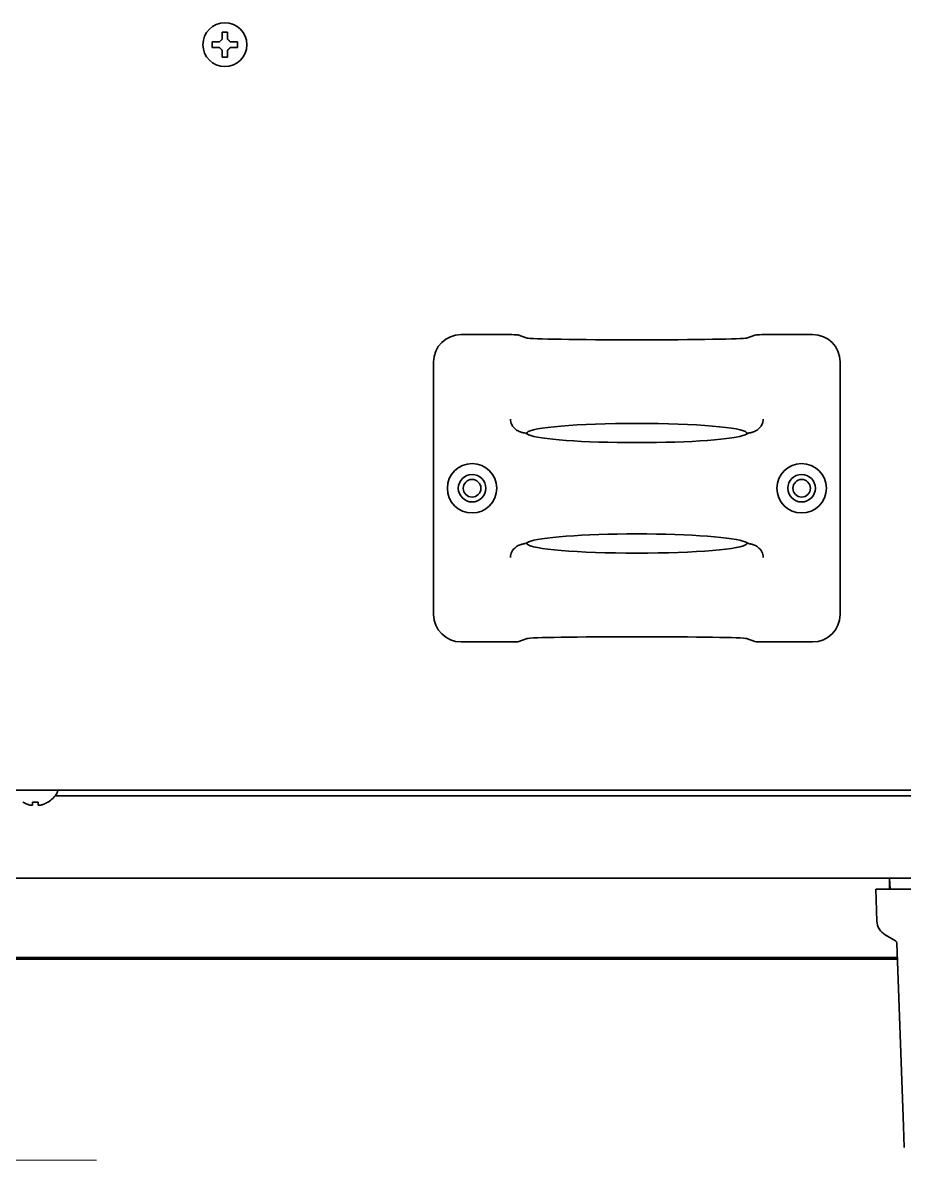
# Model space of a CAD drawing. Extents: x 5997 to 10491, y -672 to 3708.
# Drawn here: x 8691.3 to 8851.8, y 2682.1 to 2889.3 of the extents above; entities that cross this region are included whole.
import ezdxf

# ---------------------------------------------------------------- set-up
doc = ezdxf.new("R2010")
doc.units = 0
doc.header["$LTSCALE"] = 5
doc.layers.get('0').update_dxf_attribs({"linetype": 'CONTINUOUS', "lineweight": 0})
doc.layers.add('1', color=7, linetype='CONTINUOUS', true_color=0xffffff)

msp = doc.modelspace()

# ---------------------------------------------------------------- linework, layer by layer
at = {"color": 4}
msp.add_line((8604.67, 2682.13), (8704.67, 2682.13), dxfattribs=at)
at = {"layer": '1', "color": 7, "linetype": 'Continuous', "lineweight": 35}
for p, q in [((8725.77, 2885.33), (8725.77, 2885.83)), ((8725.77, 2884.83), (8725.77, 2885.33)), ((8730.37, 2885.83), (8730.37, 2885.33)), ((8730.37, 2885.33), (8730.37, 2884.83)), ((8777.89, 2832.53), (8771.08, 2832.53)), ((8783.1, 2831.9), (8781.38, 2832.47)), ((8824.76, 2832.47), (8823.05, 2831.9)), ((8835.07, 2832.53), (8828.26, 2832.53)), ((8766.07, 2781.52), (8766.07, 2827.53)), ((8840.07, 2781.52), (8840.07, 2827.53)), ((8782.77, 2814.59), (8783.38, 2814.28)), ((8783.1, 2814.68), (8782.98, 2814.48)), ((8822.77, 2814.28), (8823.38, 2814.59)), ((8823.05, 2814.68), (8823.16, 2814.48)), ((8782.77, 2794.47), (8783.38, 2794.77)), ((8783.1, 2794.37), (8782.98, 2794.57)), ((8822.77, 2794.77), (8823.38, 2794.47)), ((8823.05, 2794.37), (8823.16, 2794.57)), ((8777.89, 2776.53), (8771.08, 2776.53)), ((8783.1, 2777.16), (8781.38, 2776.58)), ((8824.76, 2776.58), (8823.05, 2777.16)), ((8835.07, 2776.53), (8828.26, 2776.53)), ((9231.07, 2749.53), (8663.37, 2749.53)), ((9061.16, 2748.53), (8697.19, 2748.53)), ((8697.57, 2749.43), (8697.56, 2749.53)), ((8697.57, 2749.23), (8697.57, 2749.43)), ((8691.27, 2747.35), (8691.27, 2747.38)), ((8695.87, 2747.38), (8695.87, 2747.35)), ((9198.07, 2733.53), (8665.42, 2733.53)), ((8849.04, 2733.53), (8849.08, 2731.53)), ((8849.18, 2731.53), (8849.07, 2733.53)), ((8846.57, 2731.53), (8848.57, 2731.53)), ((8846.57, 2731.53), (8846.78, 2725.69)), ((8848.57, 2731.53), (8906.74, 2731.53)), ((8848.27, 2723.2), (8850.17, 2722.11)), ((8850.42, 2721.69), (8851.62, 2688.32)), ((8850.54, 2719.04), (8665.42, 2719.04)), ((8850.55, 2718.78), (8665.42, 2718.78)), ((8851.62, 2688.32), (8851.75, 2684.46))]:
    msp.add_line(p, q, dxfattribs=at)
for centre, radius in [((8728.07, 2885.33), 4), ((8773.07, 2804.53), 4.5), ((8833.07, 2804.53), 4.5), ((8773.07, 2804.53), 2.5), ((8773.07, 2804.53), 1.6), ((8833.07, 2804.53), 2.5), ((8833.07, 2804.53), 1.6)]:
    msp.add_circle(centre, radius, dxfattribs=at)
for centre, radius, start, end in [((8693.37, 2751.45), 4.8, 301.3727, 329.6988), ((8697.17, 2749.23), 0.4, 329.6988, 0), ((8849.77, 2725.8), 3, 182, 240), ((8849.92, 2721.67), 0.5, 2, 60)]:
    msp.add_arc(centre, radius, start, end, dxfattribs=at)
for centre, major_axis, ratio, start_param, end_param in [((8771.08, 2827.53), (4.75, -1.58), 0.998478, 1.89276, 3.462643), ((8777.89, 2832.47), (3.5, 0), 0.017455, 0.05236, 1.570796), ((8828.26, 2832.47), (3.5, 0), 0.017455, 1.570796, 3.089233), ((8835.07, 2827.53), (4.75, 1.58), 0.998478, -0.32105, 1.248833), ((8803.07, 2831.92), (20, 0), 0.017455, -3.089233, -0.05236), ((8803.07, 2814.59), (20, 0), 0.087489, 0.05236, 3.089233), ((8782.61, 2817.2), (1.29, 2.16), 0.99484, -3.269542, -3.152361), ((8781.29, 2814.56), (1.5, 0), 0.087489, 0.174533, 0.565507), ((8803.07, 2814.59), (20, 0), 0.087489, -2.96706, -0.174533), ((8824.85, 2814.56), (1.5, 0), 0.087489, 2.576086, 2.96706), ((8823.54, 2817.2), (-1.29, 2.16), 0.99484, -3.130824, -3.013643), ((8803.07, 2794.46), (20, 0), 0.087489, 0.174533, 2.96706), ((8782.61, 2791.85), (-1.29, 2.16), 0.99484, 0.010769, 0.127949), ((8781.29, 2794.49), (1.5, 0), 0.087489, -0.565507, -0.174533), ((8803.07, 2794.46), (20, 0), 0.087489, -3.089233, -0.05236), ((8824.85, 2794.49), (1.5, 0), 0.087489, -2.96706, -2.576086), ((8823.54, 2791.85), (1.29, 2.16), 0.99484, -0.127949, -0.010769), ((8771.08, 2781.53), (4.75, 1.58), 0.998478, 2.820542, 4.390425), ((8835.07, 2781.53), (4.75, -1.58), 0.998478, -1.248833, 0.32105), ((8777.89, 2776.59), (3.5, 0), 0.017455, -1.570796, -0.05236), ((8803.07, 2777.14), (20, 0), 0.017455, 0.05236, 3.089233), ((8828.26, 2776.59), (3.5, 0), 0.017455, -3.089233, -1.570796)]:
    msp.add_ellipse(centre, major_axis=major_axis, ratio=ratio, start_param=start_param, end_param=end_param, dxfattribs=at)
for points in [[(8727.07, 2885.83), (8727.1, 2885.85), (8727.14, 2885.9), (8727.22, 2885.97), (8727.29, 2886.04), (8727.36, 2886.11), (8727.43, 2886.18), (8727.5, 2886.25), (8727.55, 2886.3), (8727.57, 2886.33)], [(8727.57, 2886.33), (8727.57, 2886.38), (8727.57, 2886.49), (8727.57, 2886.65), (8727.57, 2886.81), (8727.57, 2886.96), (8727.57, 2887.12), (8727.57, 2887.27), (8727.57, 2887.44), (8727.57, 2887.56), (8727.57, 2887.63)], [(8727.57, 2887.63), (8727.74, 2887.63), (8728.07, 2887.63), (8728.41, 2887.63), (8728.57, 2887.63)], [(8728.57, 2886.33), (8728.6, 2886.3), (8728.65, 2886.25), (8728.72, 2886.18), (8728.8, 2886.1), (8728.87, 2886.03), (8728.93, 2885.96), (8729, 2885.9), (8729.05, 2885.85), (8729.07, 2885.83)], [(8727.07, 2884.83), (8727.02, 2884.83), (8726.91, 2884.83), (8726.75, 2884.83), (8726.59, 2884.83), (8726.43, 2884.83), (8726.28, 2884.83), (8726.13, 2884.83), (8725.96, 2884.83), (8725.84, 2884.83), (8725.77, 2884.83)], [(8727.57, 2884.33), (8727.55, 2884.35), (8727.5, 2884.4), (8727.42, 2884.48), (8727.35, 2884.55), (8727.28, 2884.62), (8727.21, 2884.69), (8727.14, 2884.76), (8727.1, 2884.8), (8727.07, 2884.83)], [(8729.07, 2884.83), (8729.05, 2884.8), (8729, 2884.75), (8728.93, 2884.68), (8728.86, 2884.61), (8728.79, 2884.54), (8728.72, 2884.47), (8728.64, 2884.4), (8728.6, 2884.35), (8728.57, 2884.33)], [(8728.57, 2884.33), (8728.57, 2884.27), (8728.57, 2884.16), (8728.57, 2884), (8728.57, 2883.84), (8728.57, 2883.69), (8728.57, 2883.54), (8728.57, 2883.38), (8728.57, 2883.21), (8728.57, 2883.09), (8728.57, 2883.03)], [(8729.07, 2885.83), (8729.13, 2885.83), (8729.24, 2885.83), (8729.4, 2885.83), (8729.56, 2885.83), (8729.71, 2885.83), (8729.86, 2885.83), (8730.02, 2885.83), (8730.19, 2885.83), (8730.31, 2885.83), (8730.37, 2885.83)], [(8728.57, 2883.03), (8728.41, 2883.03), (8728.07, 2883.03), (8727.74, 2883.03), (8727.57, 2883.03)], [(8692.57, 2746.83), (8692.6, 2746.83), (8692.64, 2746.82), (8692.72, 2746.82), (8692.79, 2746.81), (8692.86, 2746.81), (8692.93, 2746.82), (8693, 2746.82), (8693.05, 2746.83), (8693.07, 2746.83)], [(8693.07, 2746.83), (8693.07, 2746.84), (8693.07, 2746.87), (8693.07, 2746.92), (8693.07, 2746.98), (8693.07, 2747.04), (8693.07, 2747.11), (8693.07, 2747.18), (8693.07, 2747.27), (8693.07, 2747.34), (8693.07, 2747.38)], [(8693.07, 2747.38), (8693.24, 2747.36), (8693.57, 2747.34), (8693.91, 2747.36), (8694.07, 2747.38)], [(8694.07, 2746.83), (8694.1, 2746.83), (8694.15, 2746.82), (8694.22, 2746.82), (8694.3, 2746.81), (8694.37, 2746.81), (8694.43, 2746.82), (8694.5, 2746.82), (8694.55, 2746.83), (8694.57, 2746.83)], [(8694.57, 2746.83), (8694.63, 2746.84), (8694.74, 2746.87), (8694.9, 2746.92), (8695.06, 2746.98), (8695.21, 2747.04), (8695.36, 2747.11), (8695.52, 2747.18), (8695.69, 2747.27), (8695.81, 2747.34), (8695.87, 2747.38)]]:
    msp.add_open_spline(points, degree=3, dxfattribs=at)
for points, knots in [([(8728.57, 2887.63), (8728.57, 2887.42), (8728.57, 2887.21), (8728.57, 2886.89), (8728.57, 2886.78), (8728.57, 2886.55), (8728.57, 2886.44), (8728.57, 2886.33)], [0, 0, 0, 0, 0.5, 0.5, 0.75, 0.75, 1, 1, 1, 1]), ([(8725.77, 2885.83), (8725.98, 2885.83), (8726.19, 2885.83), (8726.51, 2885.83), (8726.62, 2885.83), (8726.84, 2885.83), (8726.96, 2885.83), (8727.07, 2885.83)], [0, 0, 0, 0, 0.5, 0.5, 0.75, 0.75, 1, 1, 1, 1]), ([(8727.57, 2883.03), (8727.57, 2883.23), (8727.57, 2883.44), (8727.57, 2883.76), (8727.57, 2883.87), (8727.57, 2884.1), (8727.57, 2884.21), (8727.57, 2884.33)], [0, 0, 0, 0, 0.5, 0.5, 0.75, 0.75, 1, 1, 1, 1]), ([(8730.37, 2884.83), (8730.17, 2884.83), (8729.96, 2884.83), (8729.64, 2884.83), (8729.53, 2884.83), (8729.3, 2884.83), (8729.19, 2884.83), (8729.07, 2884.83)], [0, 0, 0, 0, 0.5, 0.5, 0.75, 0.75, 1, 1, 1, 1]), ([(8780.05, 2817.11), (8780.07, 2816.77), (8780.26, 2816.04), (8780.75, 2815.47), (8781.05, 2815.23)], [0, 0, 0, 0, 0.472403, 1, 1, 1, 1]), ([(8825.09, 2815.23), (8825.39, 2815.47), (8825.88, 2816.04), (8826.08, 2816.77), (8826.09, 2817.11)], [0, 0, 0, 0, 0.527598, 1, 1, 1, 1]), ([(8782.56, 2814.63), (8782.37, 2814.66), (8781.93, 2814.74), (8781.51, 2814.93), (8781.29, 2815.06)], [0, 0, 0, 0, 0.432061, 1, 1, 1, 1]), ([(8824.85, 2815.06), (8824.64, 2814.93), (8824.22, 2814.74), (8823.78, 2814.66), (8823.59, 2814.63)], [0, 0, 0, 0, 0.567938, 1, 1, 1, 1]), ([(8781.05, 2793.82), (8780.75, 2793.59), (8780.26, 2793.01), (8780.07, 2792.29), (8780.05, 2791.94)], [0, 0, 0, 0, 0.527598, 1, 1, 1, 1]), ([(8781.29, 2793.99), (8781.51, 2794.12), (8781.93, 2794.31), (8782.37, 2794.39), (8782.56, 2794.42)], [0, 0, 0, 0, 0.567939, 1, 1, 1, 1]), ([(8823.59, 2794.42), (8823.78, 2794.39), (8824.22, 2794.31), (8824.64, 2794.12), (8824.85, 2793.99)], [0, 0, 0, 0, 0.432061, 1, 1, 1, 1]), ([(8826.09, 2791.94), (8826.08, 2792.29), (8825.88, 2793.01), (8825.39, 2793.59), (8825.09, 2793.82)], [0, 0, 0, 0, 0.472403, 1, 1, 1, 1]), ([(8691.27, 2747.38), (8691.48, 2747.26), (8691.69, 2747.15), (8692.01, 2747.01), (8692.12, 2746.97), (8692.34, 2746.89), (8692.46, 2746.86), (8692.57, 2746.83)], [0, 0, 0, 0, 0.5, 0.5, 0.75, 0.75, 1, 1, 1, 1]), ([(8694.07, 2747.38), (8694.07, 2747.26), (8694.07, 2747.15), (8694.07, 2747.01), (8694.07, 2746.97), (8694.07, 2746.89), (8694.07, 2746.86), (8694.07, 2746.83)], [0, 0, 0, 0, 0.5, 0.5, 0.75, 0.75, 1, 1, 1, 1])]:
    msp.add_open_spline(points, degree=3, knots=knots, dxfattribs=at)

doc.saveas('drawing.dxf')
